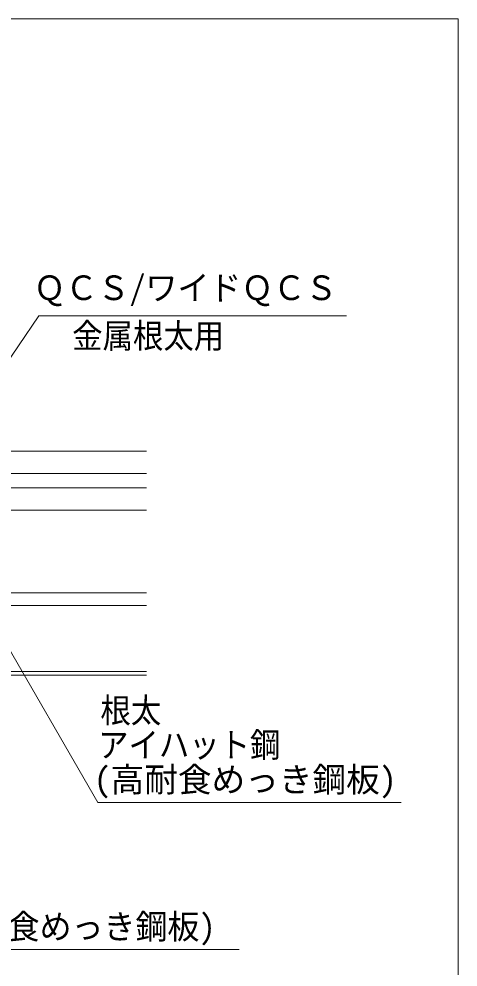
# Model space of a CAD drawing. Units: millimetres, scale not verified. Extents: x -450 to 450, y -136 to 136.
# Drawn here: x 412.8 to 450, y 56.1 to 136.5 of the extents above; entities that cross this region are included whole.
import ezdxf
from ezdxf.enums import TextEntityAlignment as Align

# ---------------------------------------------------------------- set-up
doc = ezdxf.new("R2010")
doc.units = ezdxf.units.MM
doc.header["$LTSCALE"] = 2
for name, color, linetype, lineweight in [('0-0_一般', 4, 'Continuous', 9), ('0-1_デッキ', 4, 'Continuous', 9), ('0-3_根太', 4, 'Continuous', 9), ('0-4_文字', 4, 'Continuous', 9)]:
    doc.layers.add(name, color=color, linetype=linetype, lineweight=lineweight)
doc.styles.add('ＭＳ ゴシック', font='')
doc.styles.get('ＭＳ ゴシック').set_extended_font_data('MS Gothic')

# ---------------------------------------------------------------- blocks, each defined once
blk = doc.blocks.new('グループ-44-1')
at = {"layer": '0-3_根太'}
for p, q in [((10817.8, -4156.53), (11757, -4156.53)), ((10817.8, -4167.53), (11757, -4167.53)), ((10817.8, -4223.33), (11757, -4223.33)), ((10817.8, -4226.53), (11757, -4226.53))]:
    blk.add_line(p, q, dxfattribs=at)
blk = doc.blocks.new('グループ-45-1')
at = {"layer": '0-1_デッキ', "color": 1}
for p, q in [((10761, -4036.53), (11757, -4036.53)), ((10761, -4086.53), (11757, -4086.53))]:
    blk.add_line(p, q, dxfattribs=at)
at = {"layer": '0-1_デッキ'}
for p, q in [((10761, -4055.53), (11757, -4055.53)), ((10761, -4067.53), (11757, -4067.53))]:
    blk.add_line(p, q, dxfattribs=at)

msp = doc.modelspace()

# ---------------------------------------------------------------- linework, layer by layer
at = {"layer": '0-0_一般', "color": 5}
msp.add_lwpolyline([(50, 136.5), (450, 136.5), (450, -123.5), (50, -123.5)], close=True, dxfattribs=at)
at = {"layer": '0-4_文字', "color": 7}
for p, q in [((414.478, 111.312), (404.129, 96.065)), ((414.478, 111.312), (440.545, 111.312)), ((419.477, 70.047), (407.468, 90.847)), ((419.477, 70.047), (445.194, 70.047)), ((388.794, 57.578), (431.444, 57.578))]:
    msp.add_line(p, q, dxfattribs=at)

# ---------------------------------------------------------------- block references
at = {"layer": '0-1_デッキ', "xscale": 0.1, "yscale": 0.1}
msp.add_blockref('グループ-45-1', (-752.107, 503.5), dxfattribs=at)
at = {"layer": '0-3_根太', "xscale": 0.1, "yscale": 0.1}
msp.add_blockref('グループ-44-1', (-752.107, 503.5), dxfattribs=at)

# ---------------------------------------------------------------- texts
at = {"layer": '0-4_文字', "color": 7, "style": 'ＭＳ ゴシック'}
for s, height, width, p in [('ＱＣＳ/ワイドＱＣＳ', 2.09, 0.95, (414.041, 112.032)), ('金属根太用', 2.097, 0.9, (417.312, 107.954)), ('根太', 2.097, 0.9, (419.705, 76.188)), ('アイハット鋼', 2.097, 0.9, (419.507, 73.268)), ('アイハット鋼(高耐食めっき鋼板)', 2.09, 0.95, (388.824, 57.857))]:
    msp.add_text(s, height=height, dxfattribs=dict(at, width=width)).set_placement(p, align=Align.BOTTOM_LEFT)
msp.add_text('(高耐食めっき鋼板)', height=2.09, dxfattribs=at).set_placement((419.144, 70.326), align=Align.BOTTOM_LEFT)

doc.saveas('drawing.dxf')
